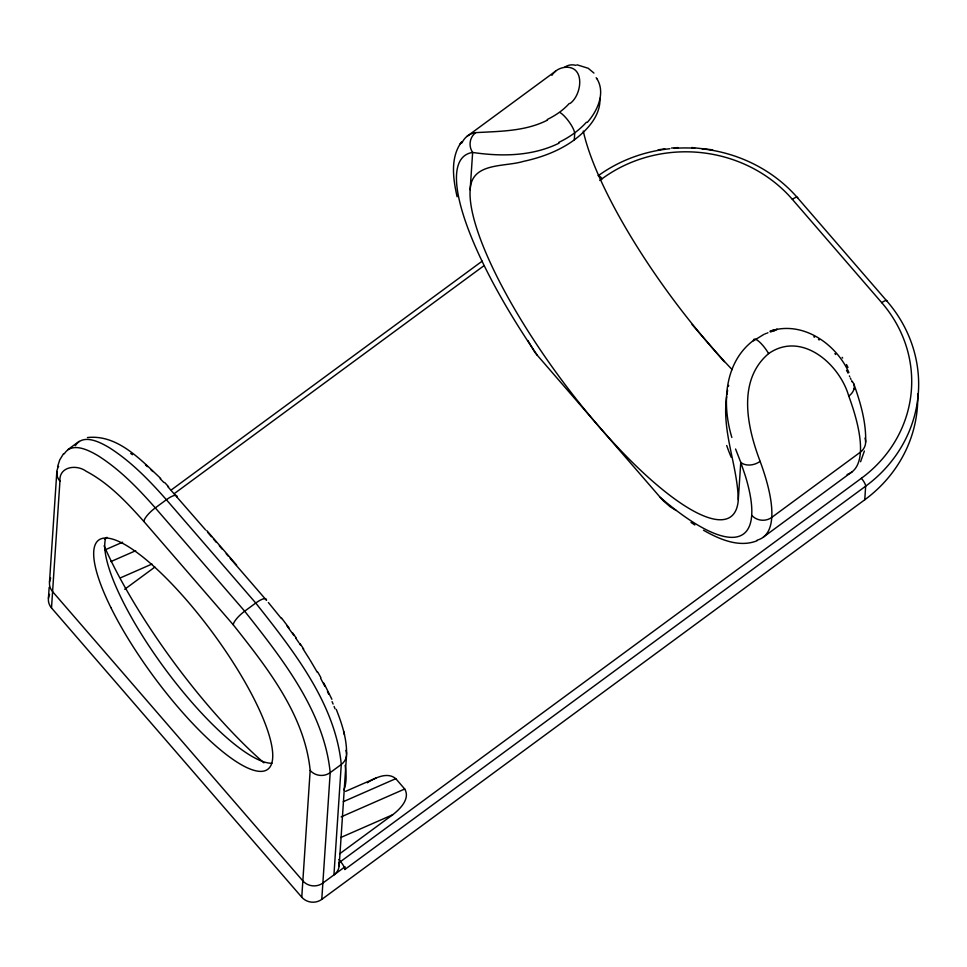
<?xml version="1.0" encoding="UTF-8"?>
<svg xmlns="http://www.w3.org/2000/svg" width="967" height="967" viewBox="0 0 967 967"><rect width="100%" height="100%" fill="white"/><g stroke="black" fill="none" stroke-linecap="round" stroke-linejoin="round"><path stroke-width="1.45" d="M547.491 120.101C525.286 131.452 499.963 131.246 475.74 132.636A14.239 13.635 81 0 0 472.633 152.448L470.155 189.822A213.61 55.119 53.6 0 0 598.803 426.362A213.61 55.119 53.6 0 0 738.292 499.758C737.47 465.151 721.6 431.669 726.64 396.615M301.764 897.207L310.177 770.445C304.569 714.565 266.928 667.496 233.24 624.779L143.865 521.467C126.919 502.465 108.969 483.27 86.172 471.267C76.586 464.136 58.854 466.432 59.93 481.179L51.505 607.941L301.764 897.207A14.239 13.151 3.8 0 0 321.781 899.383L864.764 499.77A142.415 131.572 3.8 0 0 917.683 393.75M48.435 598.247L49.148 587.368M49.51 581.941L56.848 471.497M321.781 899.383L330.194 772.621C324.15 711.216 281.663 658.116 244.687 611.192L155.3 507.88C138.245 488.516 120.029 469.648 98.114 455.759C88.71 450.187 72.017 441.52 64.257 453.849M339.163 866.118L346.5 755.674M702.066 148.845A142.415 131.572 3.8 0 1 797.727 198.005L887.102 301.317A142.415 131.572 3.8 0 1 865.658 486.183L344.844 869.478L345.026 866.758L322.869 883.064A14.239 13.151 3.8 0 1 302.84 880.889L52.593 591.635A14.239 13.151 3.8 0 1 50.647 578.048M470.155 189.822C471.316 162.081 504.327 167.182 523.195 161.441C541.339 157.536 559.228 150.973 574.289 139.913L574.688 133.833A14.239 3.675 53.6 0 0 569.732 122.749A14.239 3.675 53.6 0 0 560.062 112.559M738.292 499.758L740.77 462.371L735.573 449.014M753.426 340.831L763.93 334.364M864.764 499.77L865.658 486.183A7.12 1.837 53.6 0 0 861.379 478.29A135.295 124.997 3.8 0 0 881.735 302.671L792.36 199.359A135.295 124.997 3.8 0 0 602.175 178.702A7.12 1.837 53.6 0 0 598.114 175.583M726.93 394.451L727.607 390.39M57.585 466.626L59.724 459.929L63.556 453.668M728.453 386.341L728.683 385.386M864.377 451.021L860.582 461.73M461.634 141.847C449.981 157.524 453.1 178.968 457.101 196.748M75.341 445.69C83.102 433.361 99.794 442.04 109.186 447.612C131.113 461.501 149.329 480.369 166.384 499.721L255.759 603.033C292.747 649.957 335.235 703.057 341.278 764.474L333.941 874.917A14.239 13.151 3.8 0 0 338.958 862.081M460.038 143.962L461.162 142.487M570.047 103.505C582.243 94.802 585.506 64.91 564.39 67.4A249.22 64.306 53.6 0 0 551.891 75.341M587.283 122.398C597.28 111.302 605.668 93.243 597.098 79.028M847.104 474.507A249.22 64.306 53.6 0 0 848.772 396.107C839.622 364.003 801.558 330.581 768.608 353.608C736.842 380.514 747.225 427.378 760.122 461.344A249.22 64.306 53.6 0 1 757.173 540.142M574.289 139.913C587.259 130.037 600.737 115.774 599.927 98.332M339.707 853.764L392.747 814.734C400 809.137 410.516 798.742 404.726 789.012L395.781 778.677C387.924 771.92 376.32 777.299 368.681 781.856M466.916 136.432L555.566 71.195M68.065 449.486L79.149 441.339M104.496 539.102L106.926 537.326M171.28 489.955L482.17 261.15M174.181 493.69L483.693 265.901M599.758 180.478L602.175 178.702M124.707 589.278L154.841 567.097M763.459 537.023L852.108 471.775M344.844 869.478A7.12 1.837 53.6 0 0 340.553 861.597L861.379 478.29M367.279 782.787L367.968 782.315M559.083 143.152C532.297 156.316 501.583 156.739 472.633 152.448A234.981 60.631 53.6 0 0 537.362 355.348L660.243 497.376A75.873 70.095 3.8 0 0 663.882 501.293L670.252 506.829L676.175 510.491M104.641 550.066L122.604 542.197M110.818 561.609L135.682 550.719M120.742 577.734L151.964 564.051M345.57 791.369L375.861 778.097M343.285 801.679L395.781 778.677M341.17 816.861L404.726 789.012M340.71 837.531L392.747 814.734M764.921 333.929L765.924 333.518M766.94 333.132L767.955 332.769M757.137 540.722C739.054 548.011 719.243 539.199 703.492 530.242M770.348 331.983L771.726 331.596M769.937 331.21C802.223 320.27 835.875 343.418 848.917 372.525M771.376 330.787L777.263 329.36L775.679 329.735M773.116 331.234L774.507 330.919M87.429 437.555C117.49 434.207 140.638 459.76 160.727 478.435M658.189 149.861L664.812 148.809M671.485 148.048L678.193 147.576M691.647 147.528L712.631 149.825M576.985 64.789L588.19 68.27L593.956 73.081M813.779 336.746L814.589 337.181M818.481 339.465L819.23 339.949M691.006 522.446L694.814 524.96M130.738 453.487L132.491 454.708M145.497 464.946L147.443 466.65M151.021 469.865L152.822 471.545M160.171 478.701L163.906 482.509M164.644 482.497L168.572 486.715M167.666 486.486L205.596 529.928M834.884 353.62L835.669 354.514M692.058 324.513L724.247 361.718M206.781 530.593L236.577 565.03M207.554 532.201L211.483 536.745M213.453 539.006L216.39 542.414M219.34 545.823L222.289 549.232M226.218 553.765L228.176 556.037M230.146 558.31L266.481 600.314A14.239 4.025 -40.9 0 0 255.759 603.033L244.687 611.192A14.239 4.025 -40.9 0 0 233.24 624.779M338.776 859.53L340.553 861.597M268.367 602.514L281.433 618.59M596.155 77.711L596.953 78.811M281.639 618.131L289.036 627.946M286.885 625.77L293.944 635.512M292.638 632.926L296.168 637.93M295.66 637.966L298.791 642.523M299.407 643.442L300.628 645.267M300 643.514L303.711 649.099M303.046 648.917L309.392 658.926M309.96 659.832L317.345 672.379M317.829 672.174L320.923 677.686M846.524 370.325L847.285 371.727M320.754 678.532L324.9 686.437M323.86 683.113L331.874 699.274M847.648 372.416L848.011 373.117M327.462 691.623L328.683 694.173M849.389 375.921L849.727 376.622M850.368 378.024L850.984 379.427M332.068 701.631L333.107 704.049M527.897 340.577L534.848 352.278A77.118 71.256 3.8 0 0 537.362 355.348M334.086 706.43L335.029 708.775M336.262 709.379C341.943 723.679 346.887 738.752 346.585 754.32M851.903 381.699L851.576 380.829A14.239 10.286 -20.2 0 1 848.772 396.107M853.849 384.02C860.473 402.623 866.227 422.083 865.658 442.04M854.284 388.529L854.562 389.375M731.85 437.459C721.829 404.581 723.848 362.734 753.45 340.444A14.239 3.675 53.6 0 1 759.071 341.593A14.239 3.675 53.6 0 1 768.608 353.608M343.611 731.209L344.47 734.884M263.906 762.842A206.491 53.282 53.6 0 1 104.085 545.847M345.122 765.356A206.491 53.282 53.6 0 1 343.853 789.858M271.945 763.277A142.415 36.746 53.6 0 1 165.744 669.841A142.415 36.746 53.6 0 1 105.524 538.764M732.2 369.66A213.61 55.119 53.6 0 1 583.282 131.053M760.122 461.344A14.239 10.286 -20.2 0 1 740.77 462.371L745.327 475.849A234.751 60.57 53.6 0 1 751.697 515.254A14.239 13.151 3.8 0 0 771.714 517.43L860.364 452.181A14.239 13.151 3.8 0 0 865.018 438.075M558.733 142.427A58.419 33.023 -25.4 0 0 574.035 133.373A58.419 33.18 -26.1 0 0 586.437 122.217M461.924 142.935A249.22 64.306 53.6 0 1 475.74 132.636M751.697 515.254A234.981 60.631 53.6 0 1 660.243 497.376M564.39 67.4A14.239 13.635 81 0 1 575.945 65.369M547.274 119.497A40.965 19.497 -27.6 0 0 559.518 112.232A40.965 19.63 -28.4 0 0 569.297 103.445M731.27 457.355A138.752 65.889 -87.6 0 1 726.701 445.497M842.16 357.355A138.752 104.593 -3.3 0 1 842.632 358.068M846.476 364.535A138.752 104.593 -3.3 0 1 847.974 367.436M51.505 607.941A14.239 13.151 3.8 0 1 49.559 594.354M59.93 481.179A14.239 13.151 3.8 0 1 58.612 466.42M143.865 521.467A14.239 4.025 -40.9 0 1 155.3 507.88L166.384 499.721A14.239 4.025 -40.9 0 1 177.106 497.002M310.177 770.445A14.239 13.151 3.8 0 0 330.194 772.621L341.278 764.474A14.239 13.151 3.8 0 0 345.932 750.356M598.646 175.438A142.415 131.572 3.8 0 1 669.853 148.725M674.192 148.35A142.415 131.572 3.8 0 1 694.729 148.217M881.735 302.671A7.12 2.007 -40.9 0 1 887.102 301.317M792.36 199.359A7.12 2.007 -40.9 0 1 797.727 198.005M110.854 607.518A142.415 36.746 53.6 0 0 264.91 770.772A142.415 36.746 53.6 0 0 173.649 585.809A142.415 36.746 53.6 0 0 110.854 607.518"/></g></svg>
